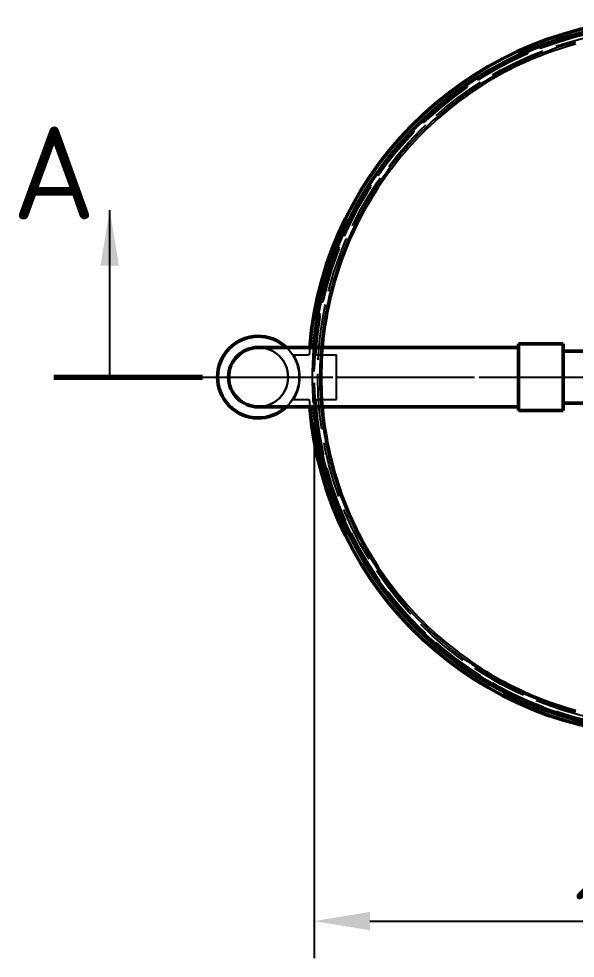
# Model space of a CAD drawing. Header units: millimetres. Extents: x 0 to 420, y 0 to 297.
# Drawn here: x 53.3 to 83.2, y 60.4 to 111 of the extents above; entities that cross this region are included whole.
import ezdxf
from ezdxf.enums import TextEntityAlignment as Align

# ---------------------------------------------------------------- set-up
doc = ezdxf.new("R2010")
doc.units = ezdxf.units.MM
doc.linetypes.add('ISO02-TRAZOS', pattern=[3.75, 3, -0.75])
doc.linetypes.add('ISO04-TRAZO-PUNTO', pattern=[7.625, 6, -0.75, 0.125, -0.75])
for name, color, linetype, lineweight in [('01-VISIBLE', 7, 'CONTINUOUS', 50), ('02-OCULTA', 4, 'ISO02-TRAZOS', 25), ('03-EJE', 1, 'ISO04-TRAZO-PUNTO', 25), ('04-COTA', 3, 'CONTINUOUS', 25), ('06-TEXTO', 7, 'CONTINUOUS', 25), ('07-RECUADRO', 7, 'CONTINUOUS', 70), ('08-FINA', 5, 'CONTINUOUS', 25)]:
    doc.layers.add(name, color=color, linetype=linetype, lineweight=lineweight)
doc.styles.add('ISO3098', font='isocpeur.ttf')
doc.dimstyles.new('FLAMA-ISO', dxfattribs={"dimtxt": 3.5, "dimasz": 3, "dimexe": 2, "dimexo": 1, "dimgap": 1, "dimtad": 1, "dimdec": 1, "dimtxsty": 'ISO3098', "dimcen": 2.5, "dimclrd": 3, "dimclre": 3, "dimclrt": 3, "dimazin": 3, "dimtfac": 1, "dimtmove": 0, "dimatfit": 3, "dimlwd": 25, "dimlwe": 25})

msp = doc.modelspace()

# ---------------------------------------------------------------- hatches: boundary and pattern name
at = {"layer": '08-FINA'}
h = msp.add_hatch(color=7, dxfattribs=at)
h.dxf.hatch_style = 1
h.paths.add_polyline_path([(58.2, 100.701), (57.7, 97.701), (58.7, 97.701)])

# ---------------------------------------------------------------- linework, layer by layer
at = {"layer": '01-VISIBLE'}
for p, q in [((80.2, 93.301), (74.2, 93.301)), ((82.6, 93.501), (80.2, 93.501)), ((84.103, 93.101), (82.6, 93.101)), ((80.2, 90.101), (74.2, 90.101)), ((84.103, 90.301), (82.6, 90.301)), ((82.6, 89.901), (80.2, 89.901))]:
    msp.add_line(p, q, dxfattribs=at)
for points in [[(74.2, 93.301), (74.1, 93.301), (74, 93.301), (73.9, 93.301), (73.8, 93.301), (73.7, 93.301), (73.6, 93.301), (73.5, 93.301), (73.4, 93.301), (73.3, 93.301), (73.2, 93.301), (73.1, 93.301), (73, 93.301), (72.9, 93.301), (72.8, 93.301), (72.7, 93.301), (72.6, 93.301), (72.5, 93.301), (72.4, 93.301), (72.3, 93.301), (72.2, 93.301), (72.1, 93.301), (72, 93.301), (71.9, 93.301), (71.8, 93.301), (71.7, 93.301), (71.6, 93.301), (71.5, 93.301), (71.4, 93.301), (71.3, 93.301), (71.2, 93.301), (71.1, 93.301), (71, 93.301), (70.9, 93.301), (70.8, 93.301), (70.7, 93.301), (70.6, 93.301), (70.5, 93.301), (70.4, 93.301), (70.3, 93.301), (70.2, 93.301), (70.1, 93.301), (70, 93.301), (69.9, 93.301), (69.8, 93.301), (69.7, 93.301), (69.6, 93.301), (69.5, 93.301), (69.4, 93.301), (69.3, 93.301), (69.2, 93.301), (69.1, 93.301), (69, 93.301), (68.9, 93.301), (68.8, 93.301), (68.7, 93.301), (68.6, 93.301), (68.5, 93.301), (68.4, 93.301), (68.3, 93.301), (68.2, 93.301), (68.1, 93.301), (68, 93.301), (67.9, 93.301), (67.8, 93.301), (67.7, 93.301), (67.6, 93.301), (67.5, 93.301), (67.4, 93.301), (67.3, 93.301), (67.2, 93.301), (67.1, 93.301), (67, 93.301), (66.9, 93.301), (66.8, 93.301), (66.7, 93.301), (66.6, 93.301), (66.5, 93.301), (66.4, 93.301), (66.3, 93.301), (66.2, 93.301)], [(80.2, 89.901), (80.2, 90.001), (80.2, 90.101), (80.2, 90.201), (80.2, 90.301), (80.2, 90.401), (80.2, 90.501), (80.2, 90.601), (80.2, 90.701), (80.2, 90.801), (80.2, 90.901), (80.2, 91.001), (80.2, 91.101), (80.2, 91.201), (80.2, 91.301), (80.2, 91.401), (80.2, 91.501), (80.2, 91.601), (80.2, 91.701), (80.2, 91.801), (80.2, 91.901), (80.2, 92.001), (80.2, 92.101), (80.2, 92.201), (80.2, 92.301), (80.2, 92.401), (80.2, 92.501), (80.2, 92.601), (80.2, 92.701), (80.2, 92.801), (80.2, 92.901), (80.2, 93.001), (80.2, 93.101), (80.2, 93.201), (80.2, 93.301), (80.2, 93.401), (80.2, 93.501)], [(82.6, 89.901), (82.6, 90.001), (82.6, 90.101), (82.6, 90.201), (82.6, 90.301), (82.6, 90.401), (82.6, 90.501), (82.6, 90.601), (82.6, 90.701), (82.6, 90.801), (82.6, 90.901), (82.6, 91.001), (82.6, 91.101), (82.6, 91.201), (82.6, 91.301), (82.6, 91.401), (82.6, 91.501), (82.6, 91.601), (82.6, 91.701), (82.6, 91.801), (82.6, 91.901), (82.6, 92.001), (82.6, 92.101), (82.6, 92.201), (82.6, 92.301), (82.6, 92.401), (82.6, 92.501), (82.6, 92.601), (82.6, 92.701), (82.6, 92.801), (82.6, 92.901), (82.6, 93.001), (82.6, 93.101), (82.6, 93.201), (82.6, 93.301), (82.6, 93.401), (82.6, 93.501)], [(74.2, 90.101), (74.1, 90.101), (74, 90.101), (73.9, 90.101), (73.8, 90.101), (73.7, 90.101), (73.6, 90.101), (73.5, 90.101), (73.4, 90.101), (73.3, 90.101), (73.2, 90.101), (73.1, 90.101), (73, 90.101), (72.9, 90.101), (72.8, 90.101), (72.7, 90.101), (72.6, 90.101), (72.5, 90.101), (72.4, 90.101), (72.3, 90.101), (72.2, 90.101), (72.1, 90.101), (72, 90.101), (71.9, 90.101), (71.8, 90.101), (71.7, 90.101), (71.6, 90.101), (71.5, 90.101), (71.4, 90.101), (71.3, 90.101), (71.2, 90.101), (71.1, 90.101), (71, 90.101), (70.9, 90.101), (70.8, 90.101), (70.7, 90.101), (70.6, 90.101), (70.5, 90.101), (70.4, 90.101), (70.3, 90.101), (70.2, 90.101), (70.1, 90.101), (70, 90.101), (69.9, 90.101), (69.8, 90.101), (69.7, 90.101), (69.6, 90.101), (69.5, 90.101), (69.4, 90.101), (69.3, 90.101), (69.2, 90.101), (69.1, 90.101), (69, 90.101), (68.9, 90.101), (68.8, 90.101), (68.7, 90.101), (68.6, 90.101), (68.5, 90.101), (68.4, 90.101), (68.3, 90.101), (68.2, 90.101), (68.1, 90.101), (68, 90.101), (67.9, 90.101), (67.8, 90.101), (67.7, 90.101), (67.6, 90.101), (67.5, 90.101), (67.4, 90.101), (67.3, 90.101), (67.2, 90.101), (67.1, 90.101), (67, 90.101), (66.9, 90.101), (66.8, 90.101), (66.7, 90.101), (66.6, 90.101), (66.5, 90.101), (66.4, 90.101), (66.3, 90.101), (66.2, 90.101)]]:
    msp.add_lwpolyline(points, dxfattribs=at)
for centre, radius, start, end in [((88.2, 91.701), 19.3, 5.9481, 175.2446), ((88.2, 91.701), 19.1, 6.0106, 175.1947), ((66.2, 91.701), 2.2, 46.6582, -46.6582), ((66.2, 91.701), 1.6, 90, -90), ((88.2, 91.701), 19.3, -175.2446, -5.9481), ((88.2, 91.701), 19.1, -175.1947, -6.0106)]:
    msp.add_arc(centre, radius, start, end, dxfattribs=at)
at = {"layer": '02-OCULTA'}
for p, q in [((68.091, 92.901), (68.937, 92.901)), ((68.091, 92.901), (68.937, 92.901)), ((69.278, 92.901), (70.4, 92.901)), ((69.278, 92.901), (70.4, 92.901)), ((70.4, 90.501), (70.4, 92.901)), ((70.4, 90.501), (70.4, 92.901)), ((68.091, 90.501), (68.937, 90.501)), ((68.091, 90.501), (68.937, 90.501)), ((69.278, 90.501), (70.4, 90.501)), ((69.278, 90.501), (70.4, 90.501))]:
    msp.add_line(p, q, dxfattribs=at)
for points in [[(83.266, 109.738), (82.983, 109.659), (82.701, 109.574), (82.421, 109.486), (82.143, 109.393), (81.866, 109.296), (81.59, 109.194), (81.316, 109.088), (81.044, 108.978), (80.773, 108.863), (80.505, 108.745), (80.238, 108.622), (79.973, 108.494), (79.71, 108.363), (79.45, 108.228), (79.191, 108.088), (78.935, 107.945), (78.681, 107.797), (78.429, 107.646), (78.18, 107.49), (77.933, 107.331), (77.689, 107.168), (77.447, 107.001), (77.208, 106.83), (76.972, 106.656), (76.738, 106.477), (76.508, 106.296), (76.28, 106.11), (76.055, 105.921), (75.833, 105.729), (75.614, 105.533), (75.399, 105.333), (75.186, 105.13), (74.977, 104.924), (74.771, 104.715), (74.568, 104.502), (74.369, 104.287), (74.173, 104.068), (73.98, 103.846), (73.791, 103.621), (73.606, 103.393), (73.424, 103.163), (73.246, 102.929), (73.071, 102.693), (72.901, 102.454), (72.734, 102.212), (72.571, 101.968), (72.411, 101.721), (72.256, 101.472), (72.104, 101.22), (71.957, 100.966), (71.813, 100.71), (71.674, 100.451), (71.539, 100.191), (71.407, 99.928), (71.28, 99.663), (71.157, 99.396), (71.038, 99.128), (70.924, 98.857), (70.814, 98.585), (70.708, 98.311), (70.606, 98.035), (70.508, 97.758), (70.415, 97.48), (70.327, 97.2), (70.243, 96.918), (70.163, 96.636), (70.087, 96.352), (70.017, 96.067), (69.95, 95.78), (69.888, 95.493), (69.831, 95.205), (69.778, 94.916), (69.73, 94.627), (69.686, 94.336), (69.647, 94.045), (69.612, 93.753), (69.582, 93.461), (69.557, 93.168), (69.536, 92.875), (69.52, 92.582), (69.509, 92.289), (69.502, 91.995), (69.499, 91.701), (69.502, 91.408), (69.508, 91.114), (69.52, 90.82), (69.536, 90.527), (69.557, 90.234), (69.582, 89.941), (69.612, 89.649), (69.647, 89.358), (69.686, 89.066), (69.73, 88.776), (69.778, 88.486), (69.831, 88.197), (69.889, 87.909), (69.95, 87.622), (70.017, 87.336), (70.088, 87.051), (70.163, 86.767), (70.243, 86.484), (70.327, 86.203), (70.416, 85.923), (70.509, 85.644), (70.606, 85.367), (70.708, 85.091), (70.814, 84.818), (70.924, 84.545), (71.038, 84.275), (71.157, 84.006), (71.28, 83.739), (71.407, 83.475), (71.539, 83.212), (71.674, 82.951), (71.813, 82.693), (71.957, 82.436), (72.104, 82.182), (72.256, 81.931), (72.411, 81.681), (72.57, 81.434), (72.734, 81.19), (72.901, 80.949), (73.071, 80.71), (73.246, 80.473), (73.424, 80.24), (73.606, 80.009), (73.791, 79.781), (73.98, 79.556), (74.173, 79.334), (74.369, 79.116), (74.568, 78.9), (74.771, 78.687), (74.977, 78.478), (75.186, 78.272), (75.399, 78.069), (75.614, 77.87), (75.833, 77.674), (76.055, 77.481), (76.28, 77.292), (76.508, 77.107), (76.738, 76.925), (76.972, 76.747), (77.208, 76.572), (77.447, 76.402), (77.689, 76.235), (77.933, 76.071), (78.18, 75.912), (78.429, 75.757), (78.681, 75.605), (78.935, 75.458), (79.191, 75.314), (79.45, 75.175), (79.71, 75.039), (79.973, 74.908), (80.238, 74.781), (80.505, 74.658), (80.773, 74.539), (81.044, 74.425), (81.316, 74.314), (81.59, 74.209), (81.866, 74.107), (82.143, 74.01), (82.421, 73.917), (82.701, 73.828), (82.983, 73.744), (83.266, 73.664)], [(83.292, 109.642), (83.011, 109.563), (82.731, 109.479), (82.452, 109.391), (82.175, 109.298), (81.899, 109.202), (81.625, 109.1), (81.353, 108.995), (81.082, 108.885), (80.813, 108.772), (80.546, 108.653), (80.28, 108.531), (80.017, 108.405), (79.756, 108.274), (79.496, 108.139), (79.239, 108.001), (78.984, 107.858), (78.732, 107.711), (78.481, 107.561), (78.233, 107.406), (77.988, 107.247), (77.745, 107.085), (77.505, 106.919), (77.267, 106.749), (77.032, 106.576), (76.8, 106.398), (76.57, 106.218), (76.344, 106.033), (76.12, 105.845), (75.899, 105.654), (75.682, 105.459), (75.467, 105.26), (75.256, 105.059), (75.048, 104.854), (74.843, 104.645), (74.641, 104.434), (74.443, 104.219), (74.248, 104.002), (74.056, 103.781), (73.868, 103.557), (73.684, 103.331), (73.503, 103.101), (73.326, 102.869), (73.152, 102.634), (72.983, 102.396), (72.816, 102.156), (72.654, 101.913), (72.496, 101.667), (72.341, 101.42), (72.191, 101.169), (72.044, 100.917), (71.901, 100.662), (71.762, 100.405), (71.628, 100.145), (71.497, 99.884), (71.371, 99.62), (71.248, 99.355), (71.13, 99.088), (71.016, 98.819), (70.907, 98.548), (70.801, 98.276), (70.7, 98.002), (70.603, 97.726), (70.511, 97.449), (70.422, 97.17), (70.339, 96.89), (70.259, 96.609), (70.184, 96.327), (70.114, 96.043), (70.048, 95.759), (69.986, 95.473), (69.929, 95.187), (69.876, 94.899), (69.828, 94.611), (69.785, 94.322), (69.746, 94.032), (69.712, 93.742), (69.682, 93.452), (69.657, 93.161), (69.636, 92.869), (69.62, 92.577), (69.609, 92.285), (69.602, 91.993), (69.599, 91.701), (69.602, 91.409), (69.608, 91.117), (69.62, 90.825), (69.636, 90.533), (69.657, 90.242), (69.682, 89.951), (69.712, 89.66), (69.746, 89.37), (69.785, 89.081), (69.829, 88.792), (69.877, 88.503), (69.929, 88.216), (69.986, 87.929), (70.048, 87.644), (70.114, 87.359), (70.185, 87.076), (70.26, 86.793), (70.339, 86.512), (70.423, 86.232), (70.511, 85.954), (70.603, 85.677), (70.7, 85.401), (70.801, 85.127), (70.907, 84.854), (71.016, 84.584), (71.13, 84.315), (71.248, 84.047), (71.371, 83.782), (71.497, 83.519), (71.628, 83.257), (71.762, 82.998), (71.901, 82.741), (72.044, 82.486), (72.19, 82.233), (72.341, 81.983), (72.496, 81.735), (72.654, 81.489), (72.816, 81.246), (72.982, 81.006), (73.152, 80.768), (73.326, 80.533), (73.503, 80.301), (73.684, 80.072), (73.868, 79.845), (74.056, 79.621), (74.248, 79.401), (74.443, 79.183), (74.641, 78.968), (74.843, 78.757), (75.048, 78.549), (75.256, 78.344), (75.467, 78.142), (75.682, 77.944), (75.899, 77.749), (76.12, 77.557), (76.344, 77.369), (76.57, 77.185), (76.8, 77.004), (77.032, 76.827), (77.267, 76.653), (77.505, 76.483), (77.745, 76.317), (77.988, 76.155), (78.233, 75.997), (78.481, 75.842), (78.732, 75.691), (78.984, 75.545), (79.239, 75.402), (79.496, 75.263), (79.756, 75.128), (80.017, 74.998), (80.28, 74.871), (80.546, 74.749), (80.813, 74.631), (81.082, 74.517), (81.353, 74.407), (81.625, 74.302), (81.899, 74.201), (82.175, 74.104), (82.452, 74.012), (82.731, 73.924), (83.011, 73.84), (83.292, 73.761)], [(80.2, 93.501), (80.2, 93.395), (80.2, 93.289), (80.2, 93.184), (80.2, 93.078), (80.2, 92.972), (80.2, 92.866), (80.2, 92.76), (80.2, 92.654), (80.2, 92.548), (80.2, 92.442), (80.2, 92.337), (80.2, 92.231), (80.2, 92.125), (80.2, 92.019), (80.2, 91.913), (80.2, 91.807), (80.2, 91.701)], [(80.2, 90.101), (80.2, 90.201), (80.2, 90.301), (80.2, 90.401), (80.2, 90.501), (80.2, 90.601), (80.2, 90.701), (80.2, 90.801), (80.2, 90.901), (80.2, 91.001), (80.2, 91.101), (80.2, 91.201), (80.2, 91.301), (80.2, 91.401), (80.2, 91.501), (80.2, 91.601), (80.2, 91.701), (80.2, 91.801), (80.2, 91.901), (80.2, 92.001), (80.2, 92.101), (80.2, 92.201), (80.2, 92.301), (80.2, 92.401), (80.2, 92.501), (80.2, 92.601), (80.2, 92.701), (80.2, 92.801), (80.2, 92.901), (80.2, 93.001), (80.2, 93.101), (80.2, 93.201), (80.2, 93.301)], [(80.2, 93.301), (80.2, 93.195), (80.2, 93.088), (80.2, 92.981), (80.2, 92.875), (80.2, 92.768), (80.2, 92.661), (80.2, 92.555), (80.2, 92.448), (80.2, 92.341), (80.2, 92.235), (80.2, 92.128), (80.2, 92.021), (80.2, 91.915), (80.2, 91.808), (80.2, 91.701)], [(82.6, 93.501), (82.6, 93.395), (82.6, 93.289), (82.6, 93.184), (82.6, 93.078), (82.6, 92.972), (82.6, 92.866), (82.6, 92.76), (82.6, 92.654), (82.6, 92.548), (82.6, 92.442), (82.6, 92.337), (82.6, 92.231), (82.6, 92.125), (82.6, 92.019), (82.6, 91.913), (82.6, 91.807), (82.6, 91.701)], [(82.6, 90.301), (82.6, 90.401), (82.6, 90.501), (82.6, 90.601), (82.6, 90.701), (82.6, 90.801), (82.6, 90.901), (82.6, 91.001), (82.6, 91.101), (82.6, 91.201), (82.6, 91.301), (82.6, 91.401), (82.6, 91.501), (82.6, 91.601), (82.6, 91.701), (82.6, 91.801), (82.6, 91.901), (82.6, 92.001), (82.6, 92.101), (82.6, 92.201), (82.6, 92.301), (82.6, 92.401), (82.6, 92.501), (82.6, 92.601), (82.6, 92.701), (82.6, 92.801), (82.6, 92.901), (82.6, 93.001), (82.6, 93.101)], [(82.6, 93.101), (82.6, 92.994), (82.6, 92.886), (82.6, 92.778), (82.6, 92.67), (82.6, 92.563), (82.6, 92.455), (82.6, 92.347), (82.6, 92.24), (82.6, 92.132), (82.6, 92.024), (82.6, 91.917), (82.6, 91.809), (82.6, 91.701)], [(80.2, 91.701), (80.2, 91.601), (80.2, 91.501), (80.2, 91.401), (80.2, 91.301), (80.2, 91.201), (80.2, 91.101), (80.2, 91.001), (80.2, 90.901), (80.2, 90.801), (80.2, 90.701), (80.2, 90.601), (80.2, 90.501), (80.2, 90.401), (80.2, 90.301), (80.2, 90.201), (80.2, 90.101), (80.2, 90.001), (80.2, 89.901)], [(80.2, 91.701), (80.2, 91.601), (80.2, 91.501), (80.2, 91.401), (80.2, 91.301), (80.2, 91.201), (80.2, 91.101), (80.2, 91.001), (80.2, 90.901), (80.2, 90.801), (80.2, 90.701), (80.2, 90.601), (80.2, 90.501), (80.2, 90.401), (80.2, 90.301), (80.2, 90.201), (80.2, 90.101)], [(82.6, 91.701), (82.6, 91.601), (82.6, 91.501), (82.6, 91.401), (82.6, 91.301), (82.6, 91.201), (82.6, 91.101), (82.6, 91.001), (82.6, 90.901), (82.6, 90.801), (82.6, 90.701), (82.6, 90.601), (82.6, 90.501), (82.6, 90.401), (82.6, 90.301)], [(82.6, 91.701), (82.6, 91.601), (82.6, 91.501), (82.6, 91.401), (82.6, 91.301), (82.6, 91.201), (82.6, 91.101), (82.6, 91.001), (82.6, 90.901), (82.6, 90.801), (82.6, 90.701), (82.6, 90.601), (82.6, 90.501), (82.6, 90.401), (82.6, 90.301), (82.6, 90.201), (82.6, 90.101), (82.6, 90.001), (82.6, 89.901)]]:
    msp.add_lwpolyline(points, dxfattribs=at)
for centre, radius in [((88.2, 91.701), 19), ((88.2, 91.701), 19), ((88.2, 91.701), 19), ((88.2, 91.701), 18.8), ((88.2, 91.701), 18.8), ((88.2, 91.701), 18.8), ((88.2, 91.701), 18.8), ((88.2, 91.701), 18.8), ((66.2, 91.701), 2.2), ((66.2, 91.701), 1.6), ((66.2, 91.701), 1.6), ((66.2, 91.701), 1.6)]:
    msp.add_circle(centre, radius, dxfattribs=at)
for centre, radius, start, end in [((88.2, 91.701), 19.3, 0, 176.4353), ((88.2, 91.701), 19, 0, -90.9047), ((88.2, 91.701), 18.96, 0, 176.3713), ((88.2, 91.701), 18.96, 0, 176.3713), ((66.2, 91.701), 1.6, 0, 90), ((66.2, 91.701), 2.2, 0, 46.6582), ((88.2, 91.701), 19.3, 175.2446, 176.4353), ((88.2, 91.701), 19.1, 175.1947, -175.1947), ((66.2, 91.701), 2.24, -32.3924, 32.3924), ((66.2, 91.701), 2.24, -32.3924, 32.3924), ((66.2, 91.701), 1.6, -90, 0), ((66.2, 91.701), 2.2, -46.6582, 0), ((88.2, 91.701), 19.3, -176.4353, 0), ((88.2, 91.701), 18.96, -176.3713, 0), ((88.2, 91.701), 18.96, -176.3713, 0), ((88.2, 91.701), 19.3, -176.4353, -175.2446)]:
    msp.add_arc(centre, radius, start, end, dxfattribs=at)
at = {"layer": '03-EJE'}
for p, q in [((55.2, 91.701), (121.2, 91.701)), ((64.2, 91.701), (112.2, 91.701))]:
    msp.add_line(p, q, dxfattribs=at)
at = {"layer": '07-RECUADRO'}
msp.add_line((55.2, 91.701), (63.2, 91.701), dxfattribs=at)
at = {"layer": '08-FINA'}
msp.add_line((58.2, 91.701), (58.2, 100.701), dxfattribs=at)

# ---------------------------------------------------------------- texts
at = {"layer": '06-TEXTO', "style": 'ISO3098'}
msp.add_text('A', height=5, dxfattribs=at).set_placement((55.2, 102.701), align=Align.MIDDLE_CENTER)

# ---------------------------------------------------------------- dimensions: what is measured, and where the dimension line sits
at = {"layer": '04-COTA'}
msp.add_linear_dim(base=(69.2, 62.402), p1=(69.2, 91.701), p2=(107.2, 91.701), dimstyle='FLAMA-ISO', override={"dimlfac": 5, "dimpost": '%%c<>'}, dxfattribs=at).render()

doc.saveas('drawing.dxf')
